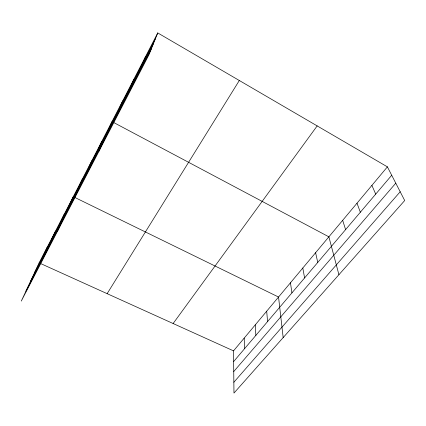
<?xml version="1.0" encoding="UTF-8"?>
<svg xmlns="http://www.w3.org/2000/svg" width="426" height="426" viewBox="0 0 426 426"><rect width="100%" height="100%" fill="white"/><g stroke="black" fill="none" stroke-linecap="round" stroke-linejoin="round"><path stroke-width="0.64" d="M157.758 32.935L149.057 54.571L21.3 301.07L39.123 262.879L157.758 32.935L387.394 166.859L404.7 200.534L233.97 393.065L233.528 350.864L387.394 166.859M143.093 62.516L145.559 56.583M131.139 85.663L133.886 79.204M119.701 107.799L122.709 100.866M98.981 151.187L112.001 121.628M98.273 149.292L101.723 141.544M88.214 168.765L91.862 160.661M78.56 187.456L82.383 179.032M57.388 231.446L73.267 196.7M60.103 223.187L64.235 214.209M51.285 240.264L55.545 231.046M42.797 256.692L47.179 247.261M34.628 272.507L155.607 38.287M30.427 281.517L153.568 43.356M25.895 291.219L151.347 48.883M107.144 293.663L239.316 80.498M173.126 323.526L317.173 125.91M233.64 361.567L391.712 175.262M233.746 371.541L395.781 183.18M233.858 382.244L400.19 191.759M39.123 262.879L233.528 350.864M75.056 197.573L278.54 297.034L283.173 337.578M113.737 122.55L328.883 236.829L338.92 274.711M371.893 185.395L375.711 194.118M356.999 203.207L360.353 212.223M342.674 220.338L345.598 229.614M315.602 252.709L317.748 262.437M302.801 268.018L304.601 277.933M290.457 282.784L291.927 292.87M266.692 311.204L267.571 321.577M255.254 324.884L255.856 335.379M244.204 338.095L244.556 348.702"/></g></svg>
